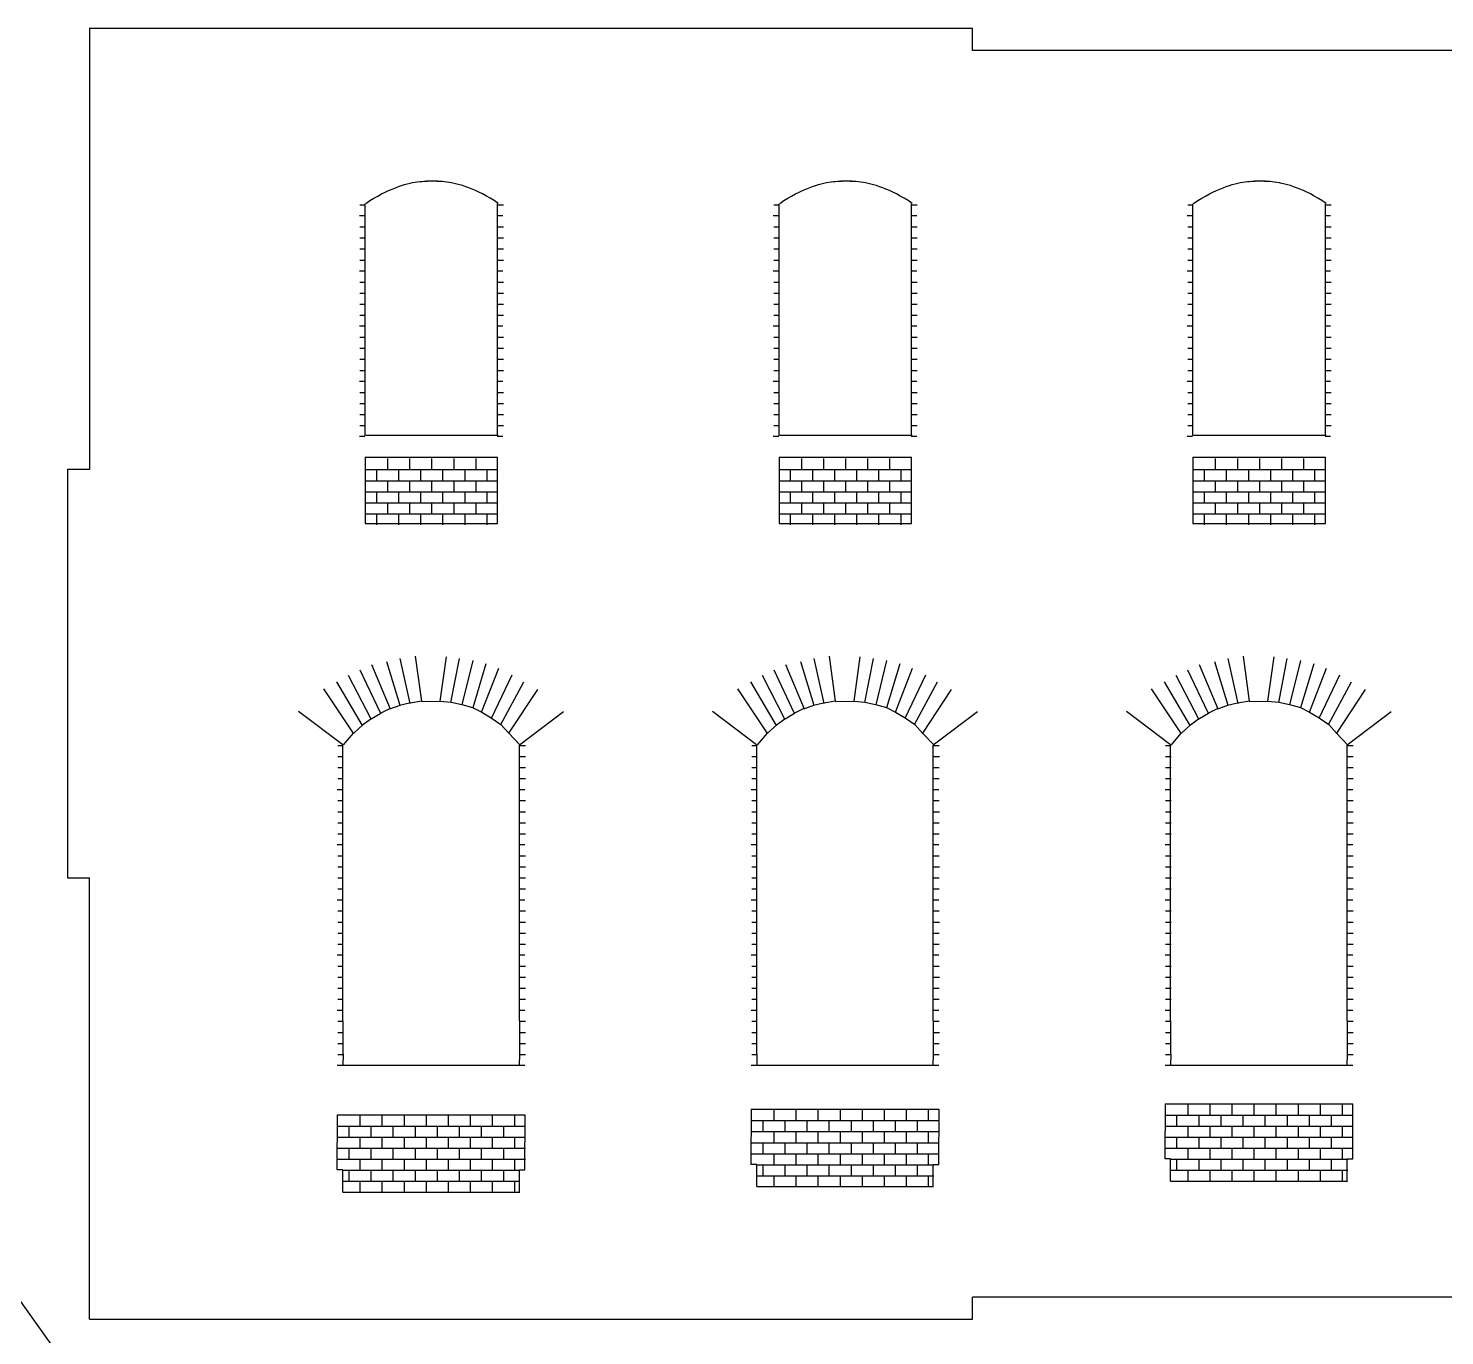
# Model space of a CAD drawing. Extents: x 12 to 496, y 6 to 296.
# Drawn here: x 137.5 to 265.8, y 124.5 to 243 of the extents above; entities that cross this region are included whole.
import ezdxf

# ---------------------------------------------------------------- set-up
doc = ezdxf.new("R2010")
doc.units = 0
doc.header["$MEASUREMENT"] = 0
doc.layers.add('OHNE_NAMEN', color=7, linetype='CONTINUOUS')

msp = doc.modelspace()

# ---------------------------------------------------------------- linework, layer by layer
at = {"layer": 'OHNE_NAMEN', "color": 5, "linetype": 'CONTINUOUS'}
for p, q in [((142.9999, 243), (223, 243)), ((143.0002, 243), (143.0002, 203)), ((223, 241.0001), (223, 243)), ((311.0001, 241.0001), (223, 241.0001)), ((142.9999, 203), (141, 203)), ((141, 203), (141, 165.9999)), ((93.4999, 188.5001), (139.9999, 122.9999)), ((141, 165.9999), (142.9999, 165.9999)), ((143.0002, 125.9999), (143.0002, 165.9999)), ((223, 125.9999), (223, 128.0001)), ((311.0001, 128.0001), (223, 128.0001)), ((142.9999, 125.9999), (223, 125.9999))]:
    msp.add_line(p, q, dxfattribs=at)
at = {"layer": 'OHNE_NAMEN', "color": 1, "linetype": 'CONTINUOUS'}
for p, q in [((174.5633, 229.1429), (173.5631, 229.1507)), ((212.0632, 229.1429), (211.0631, 229.1507)), ((249.5631, 229.1429), (248.563, 229.1507)), ((167.4513, 226.0251), (167.9515, 226.0251)), ((167.4999, 226.9998), (167.9998, 226.9998)), ((167.9808, 224.0915), (167.9808, 227.0915)), ((179.9512, 226.0251), (180.4515, 226.0251)), ((179.9805, 224.0915), (179.9805, 227.0915)), ((179.9999, 227.0002), (180.4998, 227.0002)), ((204.9516, 226.0251), (205.4518, 226.0251)), ((205.0002, 226.9998), (205.4997, 226.9998)), ((205.4807, 224.0915), (205.4807, 227.0915)), ((217.4515, 226.0251), (217.9517, 226.0251)), ((217.4804, 224.0915), (217.4804, 227.0915)), ((217.5002, 227.0002), (218.0001, 227.0002)), ((242.4514, 226.0247), (242.9517, 226.0247)), ((242.5001, 226.9998), (243, 226.9998)), ((242.9806, 224.0915), (242.9806, 227.0915)), ((254.9514, 226.0251), (255.4517, 226.0251)), ((254.9804, 224.0915), (254.9804, 227.0915)), ((255.0001, 226.9998), (255.5, 226.9998)), ((167.4999, 224.9999), (168.0002, 224.9999)), ((179.9999, 224.9999), (180.5001, 224.9999)), ((205.0002, 224.9999), (205.5001, 224.9999)), ((217.5002, 224.9999), (218.0001, 224.9999)), ((242.5001, 224.9999), (243, 224.9999)), ((255.0001, 224.9999), (255.5, 224.9999)), ((167.4999, 223.9998), (168.0002, 223.9998)), ((167.9804, 221.0915), (167.9804, 224.0915)), ((179.9809, 221.0915), (179.9809, 224.0915)), ((179.9999, 223.9998), (180.5001, 223.9998)), ((205.0002, 223.9998), (205.5005, 223.9998)), ((205.4807, 221.0915), (205.4807, 224.0915)), ((217.4808, 221.0915), (217.4808, 224.0915)), ((217.5002, 223.9998), (218.0004, 223.9998)), ((242.5001, 223.9998), (243.0004, 223.9998)), ((242.9806, 221.0915), (242.9806, 224.0915)), ((254.9807, 221.0915), (254.9807, 224.0915)), ((255.0001, 223.9998), (255.5004, 223.9998)), ((167.4999, 223), (167.9998, 223)), ((167.4999, 221.9999), (167.9998, 221.9999)), ((179.9999, 223), (180.4998, 223)), ((179.9999, 221.9999), (180.4998, 221.9999)), ((205.0002, 223), (205.4997, 223)), ((205.0002, 221.9999), (205.4997, 221.9999)), ((217.5002, 223), (218.0001, 223)), ((217.5002, 221.9999), (218.0001, 221.9999)), ((242.5001, 223), (243, 223)), ((242.5001, 221.9999), (243, 221.9999)), ((255.0001, 223), (255.5, 223)), ((255.0001, 221.9999), (255.5, 221.9999)), ((167.4513, 221.0248), (167.9515, 221.0248)), ((167.9808, 219.0916), (167.9808, 221.0915)), ((179.9512, 221.0248), (180.4515, 221.0248)), ((179.9805, 219.0916), (179.9805, 221.0915)), ((204.9516, 221.0248), (205.4518, 221.0248)), ((205.4807, 219.0916), (205.4807, 221.0915)), ((217.4515, 221.0248), (217.9517, 221.0248)), ((217.4804, 219.0916), (217.4804, 221.0915)), ((242.4514, 221.0248), (242.9517, 221.0248)), ((242.9806, 219.0916), (242.9806, 221.0915)), ((254.9514, 221.0248), (255.4517, 221.0248)), ((254.9804, 219.0916), (254.9804, 221.0915)), ((167.4999, 220), (168.0002, 220)), ((179.9999, 220), (180.5001, 220)), ((205.0002, 220), (205.5001, 220)), ((217.5002, 220), (218.0001, 220)), ((242.5001, 220), (243, 220)), ((255.0001, 220), (255.5, 220)), ((167.4999, 218.9999), (168.0002, 218.9999)), ((167.9804, 207.0915), (167.9804, 219.0916)), ((179.9809, 207.0915), (179.9809, 219.0916)), ((179.9999, 218.9999), (180.5001, 218.9999)), ((205.0002, 218.9999), (205.5005, 218.9999)), ((205.4807, 207.0915), (205.4807, 219.0916)), ((217.4808, 207.0915), (217.4808, 219.0916)), ((217.5002, 218.9999), (218.0004, 218.9999)), ((242.5001, 218.9999), (243.0004, 218.9999)), ((242.9806, 207.0915), (242.9806, 219.0916)), ((254.9807, 207.0915), (254.9807, 219.0916)), ((255.0001, 218.9999), (255.5004, 218.9999)), ((167.4999, 218.0001), (167.9998, 218.0001)), ((167.4999, 216.9999), (167.9998, 216.9999)), ((179.9999, 218.0001), (180.4998, 218.0001)), ((179.9999, 216.9999), (180.4998, 216.9999)), ((205.0002, 218.0001), (205.4997, 218.0001)), ((205.0002, 216.9999), (205.4997, 216.9999)), ((217.5002, 218.0001), (218.0001, 218.0001)), ((217.5002, 216.9999), (218.0001, 216.9999)), ((242.5001, 218.0001), (243, 218.0001)), ((242.5001, 216.9999), (243, 216.9999)), ((255.0001, 218.0001), (255.5, 218.0001)), ((255.0001, 216.9999), (255.5, 216.9999)), ((167.4513, 216.0249), (167.9515, 216.0249)), ((179.9512, 216.0249), (180.4515, 216.0249)), ((204.9516, 216.0249), (205.4518, 216.0249)), ((217.4515, 216.0249), (217.9517, 216.0249)), ((242.4514, 216.0249), (242.9517, 216.0249)), ((254.9514, 216.0249), (255.4517, 216.0249)), ((167.4999, 215.0001), (168.0002, 215.0001)), ((179.9999, 215.0001), (180.5001, 215.0001)), ((205.0002, 215.0001), (205.5001, 215.0001)), ((217.5002, 215.0001), (218.0001, 215.0001)), ((242.5001, 215.0001), (243, 215.0001)), ((255.0001, 215.0001), (255.5, 215.0001)), ((167.4999, 213.9999), (168.0002, 213.9999)), ((179.9999, 213.9999), (180.5001, 213.9999)), ((205.0002, 213.9999), (205.5005, 213.9999)), ((217.5002, 213.9999), (218.0004, 213.9999)), ((242.5001, 213.9999), (243.0004, 213.9999)), ((255.0001, 213.9999), (255.5004, 213.9999)), ((167.4999, 213.0002), (167.9998, 213.0002)), ((167.4999, 212), (167.9998, 212)), ((179.9999, 213.0002), (180.4998, 213.0002)), ((179.9999, 212), (180.4998, 212)), ((205.0002, 213.0002), (205.4997, 213.0002)), ((205.0002, 212), (205.4997, 212)), ((217.5002, 213.0002), (218.0001, 213.0002)), ((217.5002, 212), (218.0001, 212)), ((242.5001, 213.0002), (243, 213.0002)), ((242.5001, 212), (243, 212)), ((255.0001, 213.0002), (255.5, 213.0002)), ((255.0001, 212), (255.5, 212)), ((167.4513, 211.025), (167.9515, 211.025)), ((179.9512, 211.025), (180.4515, 211.025)), ((204.9516, 211.025), (205.4518, 211.025)), ((217.4515, 211.025), (217.9517, 211.025)), ((242.4514, 211.025), (242.9517, 211.025)), ((254.9514, 211.025), (255.4517, 211.025)), ((167.4999, 210.0001), (168.0002, 210.0001)), ((179.9999, 210.0001), (180.5001, 210.0001)), ((205.0002, 209.9998), (205.5001, 209.9998)), ((217.5002, 210.0001), (218.0001, 210.0001)), ((242.5001, 209.9998), (243, 209.9998)), ((255.0001, 209.9998), (255.5, 209.9998)), ((167.4999, 209), (168.0002, 209)), ((167.4999, 208.0002), (167.9998, 208.0002)), ((179.9999, 209), (180.5001, 209)), ((179.9999, 208.0002), (180.4998, 208.0002)), ((205.0002, 209), (205.5005, 209)), ((205.0002, 208.0002), (205.4997, 208.0002)), ((217.5002, 209), (218.0004, 209)), ((217.5002, 208.0002), (218.0001, 208.0002)), ((242.5001, 209), (243.0004, 209)), ((242.5001, 208.0002), (243, 208.0002)), ((255.0001, 209), (255.5004, 209)), ((255.0001, 208.0002), (255.5, 208.0002)), ((167.4999, 207.0001), (167.9998, 207.0001)), ((167.9808, 206.0914), (167.9808, 207.0915)), ((179.9805, 206.0914), (179.9805, 207.0915)), ((179.9999, 207.0001), (180.4998, 207.0001)), ((205.0002, 207.0001), (205.4997, 207.0001)), ((205.4807, 206.0914), (205.4807, 207.0915)), ((217.4804, 206.0914), (217.4804, 207.0915)), ((217.5002, 207.0001), (218.0001, 207.0001)), ((242.5001, 207.0001), (243, 207.0001)), ((242.9806, 206.0914), (242.9806, 207.0915)), ((254.9804, 206.0914), (254.9804, 207.0915)), ((255.0001, 207.0001), (255.5, 207.0001)), ((167.4513, 206.025), (167.9515, 206.025)), ((168.0422, 206.1323), (180.0422, 206.1323)), ((179.9512, 206.025), (180.4515, 206.025)), ((204.9516, 206.025), (205.4518, 206.025)), ((205.5421, 206.1323), (217.5422, 206.1323)), ((217.4515, 206.025), (217.9517, 206.025)), ((242.4514, 206.025), (242.9517, 206.025)), ((243.0424, 206.1323), (255.0421, 206.1323)), ((254.9514, 206.025), (255.4517, 206.025)), ((168.5188, 180.4222), (169.3891, 180.9401)), ((170.2357, 181.3394), (169.3891, 180.9401)), ((171.1057, 181.6216), (170.1888, 181.3041)), ((172.0113, 181.8333), (171.094, 181.6216)), ((173.1049, 182.0217), (172.0465, 181.8333)), ((173.0816, 181.9984), (174.7746, 182.0217)), ((174.7746, 182.0217), (175.7627, 181.9275)), ((175.7627, 181.9275), (176.7268, 181.7158)), ((176.7268, 181.7158), (177.7146, 181.434)), ((177.7146, 181.434), (178.5377, 181.0339)), ((178.5377, 181.0339), (179.408, 180.5164)), ((206.0187, 180.4222), (206.889, 180.9401)), ((207.7357, 181.3394), (206.889, 180.9401)), ((208.6056, 181.6216), (207.6887, 181.3041)), ((209.5115, 181.8333), (208.594, 181.6216)), ((210.6048, 182.0217), (209.5465, 181.8333)), ((210.5815, 181.9984), (212.2745, 182.0217)), ((212.2745, 182.0217), (213.2626, 181.9275)), ((213.2626, 181.9275), (214.2268, 181.7158)), ((214.2268, 181.7158), (215.2145, 181.434)), ((215.2145, 181.434), (216.0379, 181.0339)), ((216.0379, 181.0339), (216.9079, 180.5164)), ((243.519, 180.4222), (244.3893, 180.9401)), ((245.2359, 181.3394), (244.3893, 180.9401)), ((246.1059, 181.6216), (245.189, 181.3041)), ((247.0115, 181.8333), (246.0943, 181.6216)), ((248.1051, 182.0217), (247.0467, 181.8333)), ((248.0818, 181.9984), (249.7748, 182.0217)), ((249.7748, 182.0217), (250.7629, 181.9275)), ((250.7629, 181.9275), (251.7271, 181.7158)), ((251.7271, 181.7158), (252.7148, 181.434)), ((252.7148, 181.434), (253.5379, 181.0339)), ((253.5379, 181.0339), (254.4081, 180.5164)), ((166.9433, 179.1053), (167.7663, 179.8577)), ((167.7426, 179.8577), (168.4955, 180.4222)), ((179.408, 180.5164), (180.2783, 179.905)), ((180.2783, 179.905), (180.9838, 179.1286)), ((204.4432, 179.1053), (205.2662, 179.8577)), ((205.2426, 179.8577), (205.9954, 180.4222)), ((216.9079, 180.5164), (217.7782, 179.905)), ((217.7782, 179.905), (218.4837, 179.1286)), ((241.9434, 179.1053), (242.7665, 179.8577)), ((242.7429, 179.8577), (243.4957, 180.4222)), ((254.4081, 180.5164), (255.2785, 179.905)), ((255.2785, 179.905), (255.984, 179.1286)), ((166.0257, 178.0469), (166.9196, 179.1053)), ((180.9838, 179.1286), (181.9949, 178.0702)), ((203.5256, 178.0469), (204.4195, 179.1053)), ((218.4837, 179.1286), (219.4948, 178.0702)), ((241.0259, 178.0469), (241.9198, 179.1053)), ((255.984, 179.1286), (256.9951, 178.0702)), ((165.5001, 178), (165.9999, 178)), ((165.9516, 174.0249), (165.9516, 178.0251)), ((181.9518, 174.0249), (181.9518, 178.0251)), ((182.0002, 178), (182.5001, 178)), ((203, 178), (203.5002, 178)), ((203.4515, 174.0249), (203.4515, 178.0251)), ((219.4518, 174.0249), (219.4518, 178.0251)), ((219.5001, 178), (220, 178)), ((240.4999, 178), (241.0001, 178)), ((240.9515, 174.0249), (240.9515, 178.0251)), ((256.9517, 174.0249), (256.9517, 178.0251)), ((257, 178), (257.4999, 178)), ((165.5001, 176.9999), (166.0003, 176.9999)), ((165.5001, 176.0001), (165.9999, 176.0001)), ((182.0002, 176.9999), (182.5004, 176.9999)), ((182.0002, 176.0001), (182.5001, 176.0001)), ((203, 176.9999), (203.5002, 176.9999)), ((203, 176.0001), (203.4999, 176.0001)), ((219.5001, 176.9999), (220.0003, 176.9999)), ((219.5001, 176.0001), (220, 176.0001)), ((240.4999, 176.9999), (241.0001, 176.9999)), ((240.4999, 176.0001), (240.9998, 176.0001)), ((257, 176.9999), (257.5002, 176.9999)), ((257, 176.0001), (257.4999, 176.0001)), ((165.5001, 175), (165.9999, 175)), ((182.0002, 175), (182.5001, 175)), ((203, 175), (203.4999, 175)), ((219.5001, 175), (220, 175)), ((240.4999, 175), (240.9998, 175)), ((257, 175), (257.4999, 175)), ((165.4514, 174.0249), (165.9516, 174.0249)), ((165.9513, 167.0251), (165.9513, 174.0249)), ((181.9515, 174.0249), (182.4517, 174.0249)), ((181.9518, 167.0251), (181.9518, 174.0249)), ((202.9513, 174.0249), (203.4515, 174.0249)), ((203.4512, 167.0251), (203.4512, 174.0249)), ((219.4514, 174.0249), (219.9516, 174.0249)), ((219.4518, 167.0251), (219.4518, 174.0249)), ((240.4512, 174.0249), (240.9515, 174.0249)), ((240.9515, 167.0251), (240.9515, 174.0249)), ((256.9513, 174.0249), (257.4516, 174.0249)), ((256.9517, 167.0251), (256.9517, 174.0249)), ((165.5001, 173.0001), (165.9999, 173.0001)), ((165.5001, 172), (166.0003, 172)), ((182.0002, 173.0001), (182.5001, 173.0001)), ((182.0002, 172), (182.5004, 172)), ((203, 173.0001), (203.5002, 173.0001)), ((203, 172), (203.5002, 172)), ((219.5001, 173.0001), (220, 173.0001)), ((219.5001, 172), (220.0003, 172)), ((240.4999, 173.0001), (241.0001, 173.0001)), ((240.4999, 172), (241.0001, 172)), ((257, 173.0001), (257.4999, 173.0001)), ((257, 172), (257.5002, 172)), ((165.5001, 171.0002), (165.9999, 171.0002)), ((182.0002, 171.0002), (182.5001, 171.0002)), ((203, 171.0002), (203.4999, 171.0002)), ((219.5001, 171.0002), (220, 171.0002)), ((240.4999, 171.0002), (240.9998, 171.0002)), ((257, 171.0002), (257.4999, 171.0002)), ((165.5001, 170.0001), (165.9999, 170.0001)), ((182.0002, 170.0001), (182.5001, 170.0001)), ((203, 170.0001), (203.4999, 170.0001)), ((219.5001, 170.0001), (220, 170.0001)), ((240.4999, 170.0001), (240.9998, 170.0001)), ((257, 170.0001), (257.4999, 170.0001)), ((165.4514, 169.025), (165.9516, 169.025)), ((181.9515, 169.025), (182.4517, 169.025)), ((202.9513, 169.025), (203.4515, 169.025)), ((219.4514, 169.025), (219.9516, 169.025)), ((240.4512, 169.025), (240.9515, 169.025)), ((256.9513, 169.025), (257.4516, 169.025)), ((165.5001, 167.9998), (165.9999, 167.9998)), ((165.5001, 166.9997), (166.0003, 166.9997)), ((165.9516, 165.0252), (165.9516, 167.0251)), ((181.9518, 165.0252), (181.9518, 167.0251)), ((182.0002, 167.9998), (182.5001, 167.9998)), ((182.0002, 166.9997), (182.5004, 166.9997)), ((203, 167.9998), (203.5002, 167.9998)), ((203, 166.9997), (203.5002, 166.9997)), ((203.4515, 165.0252), (203.4515, 167.0251)), ((219.4518, 165.0252), (219.4518, 167.0251)), ((219.5001, 167.9998), (220, 167.9998)), ((219.5001, 166.9997), (220.0003, 166.9997)), ((240.4999, 167.9998), (241.0001, 167.9998)), ((240.4999, 166.9997), (241.0001, 166.9997)), ((240.9515, 165.0252), (240.9515, 167.0251)), ((256.9517, 165.0252), (256.9517, 167.0251)), ((257, 167.9998), (257.4999, 167.9998)), ((257, 166.9997), (257.5002, 166.9997)), ((165.5001, 165.9999), (165.9999, 165.9999)), ((182.0002, 165.9999), (182.5001, 165.9999)), ((203, 165.9999), (203.4999, 165.9999)), ((219.5001, 165.9999), (220, 165.9999)), ((240.4999, 165.9999), (240.9998, 165.9999)), ((257, 165.9999), (257.4999, 165.9999)), ((165.5001, 164.9998), (165.9999, 164.9998)), ((165.9513, 158.025), (165.9513, 165.0252)), ((181.9518, 158.025), (181.9518, 165.0252)), ((182.0002, 164.9998), (182.5001, 164.9998)), ((203, 164.9998), (203.4999, 164.9998)), ((203.4512, 158.025), (203.4512, 165.0252)), ((219.4518, 158.025), (219.4518, 165.0252)), ((219.5001, 164.9998), (220, 164.9998)), ((240.4999, 164.9998), (240.9998, 164.9998)), ((240.9515, 158.025), (240.9515, 165.0252)), ((256.9517, 158.025), (256.9517, 165.0252)), ((257, 164.9998), (257.4999, 164.9998)), ((165.4514, 164.0247), (165.9516, 164.0247)), ((165.5001, 162.9999), (165.9999, 162.9999)), ((181.9515, 164.0247), (182.4517, 164.0247)), ((182.0002, 162.9999), (182.5001, 162.9999)), ((202.9513, 164.0247), (203.4515, 164.0247)), ((203, 162.9999), (203.5002, 162.9999)), ((219.4514, 164.0247), (219.9516, 164.0247)), ((219.5001, 162.9999), (220, 162.9999)), ((240.4512, 164.0247), (240.9515, 164.0247)), ((240.4999, 162.9999), (241.0001, 162.9999)), ((256.9513, 164.0247), (257.4516, 164.0247)), ((257, 162.9999), (257.4999, 162.9999)), ((165.5001, 161.9998), (166.0003, 161.9998)), ((182.0002, 161.9998), (182.5004, 161.9998)), ((203, 161.9998), (203.5002, 161.9998)), ((219.5001, 161.9998), (220.0003, 161.9998)), ((240.4999, 161.9998), (241.0001, 161.9998)), ((257, 161.9998), (257.5002, 161.9998)), ((165.5001, 161), (165.9999, 161)), ((182.0002, 161), (182.5001, 161)), ((203, 161), (203.4999, 161)), ((219.5001, 161), (220, 161)), ((240.4999, 161), (240.9998, 161)), ((257, 161), (257.4999, 161)), ((165.5001, 159.9999), (165.9999, 159.9999)), ((182.0002, 159.9999), (182.5001, 159.9999)), ((203, 159.9999), (203.4999, 159.9999)), ((219.5001, 159.9999), (220, 159.9999)), ((240.4999, 159.9999), (240.9998, 159.9999)), ((257, 159.9999), (257.4999, 159.9999)), ((165.4514, 159.0248), (165.9516, 159.0248)), ((165.5001, 158), (165.9999, 158)), ((165.9516, 156.0251), (165.9516, 158.025)), ((181.9515, 159.0248), (182.4517, 159.0248)), ((181.9518, 156.0251), (181.9518, 158.025)), ((182.0002, 158), (182.5001, 158)), ((202.9513, 159.0248), (203.4515, 159.0248)), ((203, 158), (203.5002, 158)), ((203.4515, 156.0251), (203.4515, 158.025)), ((219.4514, 159.0248), (219.9516, 159.0248)), ((219.4518, 156.0251), (219.4518, 158.025)), ((219.5001, 158), (220, 158)), ((240.4512, 159.0248), (240.9515, 159.0248)), ((240.4999, 158), (241.0001, 158)), ((240.9515, 156.0251), (240.9515, 158.025)), ((256.9513, 159.0248), (257.4516, 159.0248)), ((256.9517, 156.0251), (256.9517, 158.025)), ((257, 158), (257.4999, 158)), ((165.5001, 156.9999), (166.0003, 156.9999)), ((182.0002, 156.9999), (182.5004, 156.9999)), ((203, 156.9999), (203.5002, 156.9999)), ((219.5001, 156.9999), (220.0003, 156.9999)), ((240.4999, 156.9999), (241.0001, 156.9999)), ((257, 156.9999), (257.5002, 156.9999)), ((165.5001, 156.0001), (165.9999, 156.0001)), ((165.9777, 150.0251), (165.9513, 156.0251)), ((181.9779, 150.0251), (181.9518, 156.0251)), ((182.0002, 156.0001), (182.5001, 156.0001)), ((203, 156.0001), (203.4999, 156.0001)), ((203.478, 150.0251), (203.4512, 156.0251)), ((219.4779, 150.0251), (219.4518, 156.0251)), ((219.5001, 156.0001), (220, 156.0001)), ((240.4999, 156.0001), (240.9998, 156.0001)), ((240.9779, 150.0251), (240.9515, 156.0251)), ((256.9778, 150.0251), (256.9517, 156.0251)), ((257, 156.0001), (257.4999, 156.0001)), ((165.4514, 154.0249), (165.9516, 154.0249)), ((165.5001, 155), (165.9999, 155)), ((181.9515, 154.0249), (182.4517, 154.0249)), ((182.0002, 155), (182.5001, 155)), ((202.9513, 154.0249), (203.4515, 154.0249)), ((203, 155), (203.4999, 155)), ((219.4514, 154.0249), (219.9516, 154.0249)), ((219.5001, 155), (220, 155)), ((240.4512, 154.0249), (240.9515, 154.0249)), ((240.4999, 155), (240.9998, 155)), ((256.9513, 154.0249), (257.4516, 154.0249)), ((257, 155), (257.4999, 155)), ((165.5001, 153.0001), (165.9999, 153.0001)), ((182.0002, 153.0001), (182.5001, 153.0001)), ((203, 153.0001), (203.5002, 153.0001)), ((219.5001, 153.0001), (220, 153.0001)), ((240.4999, 153.0001), (241.0001, 153.0001)), ((257, 153.0001), (257.4999, 153.0001)), ((165.5001, 151.9999), (166.0003, 151.9999)), ((182.0002, 151.9999), (182.5004, 151.9999)), ((203, 151.9999), (203.5002, 151.9999)), ((219.5001, 151.9999), (220.0003, 151.9999)), ((240.4999, 151.9999), (241.0001, 151.9999)), ((257, 151.9999), (257.5002, 151.9999)), ((165.5001, 151.0002), (165.9999, 151.0002)), ((182.0002, 151.0002), (182.5001, 151.0002)), ((203, 151.0002), (203.4999, 151.0002)), ((219.5001, 151.0002), (220, 151.0002)), ((240.4999, 151.0002), (240.9998, 151.0002)), ((257, 151.0002), (257.4999, 151.0002)), ((165.4514, 149.025), (165.9516, 149.025)), ((165.5001, 150), (165.9999, 150)), ((165.9777, 150.0251), (165.9516, 149.0253)), ((165.9516, 149.0253), (181.9515, 149.0253)), ((181.9515, 149.0253), (181.9779, 150.0251)), ((181.9515, 149.025), (182.4517, 149.025)), ((182.0002, 150), (182.5001, 150)), ((202.9513, 149.025), (203.4515, 149.025)), ((203, 150), (203.4999, 150)), ((203.4776, 150.0251), (203.4515, 149.0253)), ((203.4515, 149.0253), (219.4514, 149.0253)), ((219.4514, 149.0253), (219.4779, 150.0251)), ((219.4514, 149.025), (219.9516, 149.025)), ((219.5001, 150), (220, 150)), ((240.4512, 149.025), (240.9515, 149.025)), ((240.4999, 150), (240.9998, 150)), ((240.9776, 150.0251), (240.9515, 149.0253)), ((240.9515, 149.0253), (256.9513, 149.0253)), ((256.9513, 149.0253), (256.9778, 150.0251)), ((256.9513, 149.025), (257.4516, 149.025)), ((257, 150), (257.4999, 150))]:
    msp.add_line(p, q, dxfattribs=at)
at = {"layer": 'OHNE_NAMEN', "color": 7, "linetype": 'CONTINUOUS'}
for p, q in [((167.9801, 204.1214), (179.9802, 204.1214)), ((167.9801, 204.1214), (167.9801, 198.1214)), ((179.9802, 198.1214), (179.9802, 204.1214)), ((205.48, 204.1214), (217.4801, 204.1214)), ((205.48, 204.1214), (205.48, 198.1214)), ((217.4801, 198.1214), (217.4801, 204.1214)), ((242.9799, 204.1214), (254.98, 204.1214)), ((242.9799, 204.1214), (242.9799, 198.1214)), ((254.98, 198.1214), (254.98, 204.1214)), ((168.0002, 203), (180.0003, 203)), ((169, 203), (169, 201.9999)), ((170.0001, 204.0001), (170.0001, 203)), ((171.0002, 203), (171.0002, 201.9999)), ((172, 204.0001), (172, 203)), ((173.0001, 203), (173.0001, 201.9999)), ((174.0002, 204.0001), (174.0002, 203)), ((175, 203), (175, 201.9999)), ((176.0001, 204.0001), (176.0001, 203)), ((177.0002, 203), (177.0002, 201.9999)), ((178, 204.0001), (178, 203)), ((179.0001, 203), (179.0001, 201.9999)), ((205.5001, 203), (217.5002, 203)), ((206.5002, 203), (206.5002, 201.9999)), ((207.5, 204.0001), (207.5, 203)), ((208.5001, 203), (208.5001, 201.9999)), ((209.5003, 204.0001), (209.5003, 203)), ((210.5, 203), (210.5, 201.9999)), ((211.5002, 204.0001), (211.5002, 203)), ((212.5003, 203), (212.5003, 201.9999)), ((213.5001, 204.0001), (213.5001, 203)), ((214.5002, 203), (214.5002, 201.9999)), ((215.5, 204.0001), (215.5, 203)), ((216.5001, 203), (216.5001, 201.9999)), ((243, 203), (255.0001, 203)), ((244.0002, 203), (244.0002, 201.9999)), ((244.9999, 204.0001), (244.9999, 203)), ((246.0001, 203), (246.0001, 201.9999)), ((247.0002, 204.0001), (247.0002, 203)), ((247.9999, 203), (247.9999, 201.9999)), ((249.0001, 204.0001), (249.0001, 203)), ((250.0002, 203), (250.0002, 201.9999)), ((251, 204.0001), (251, 203)), ((252.0001, 203), (252.0001, 201.9999)), ((253.0002, 204.0001), (253.0002, 203)), ((254, 203), (254, 201.9999)), ((168.0002, 201.9999), (180.0003, 201.9999)), ((170.0001, 201.9999), (170.0001, 201.0001)), ((172, 201.9999), (172, 201.0001)), ((174.0002, 201.9999), (174.0002, 201.0001)), ((176.0001, 201.9999), (176.0001, 201.0001)), ((178, 201.9999), (178, 201.0001)), ((205.5001, 201.9999), (217.5002, 201.9999)), ((207.5, 201.9999), (207.5, 201.0001)), ((209.5003, 201.9999), (209.5003, 201.0001)), ((211.5002, 201.9999), (211.5002, 201.0001)), ((213.5001, 201.9999), (213.5001, 201.0001)), ((215.5, 201.9999), (215.5, 201.0001)), ((243, 201.9999), (255.0001, 201.9999)), ((244.9999, 201.9999), (244.9999, 201.0001)), ((247.0002, 201.9999), (247.0002, 201.0001)), ((249.0001, 201.9999), (249.0001, 201.0001)), ((251, 201.9999), (251, 201.0001)), ((253.0002, 201.9999), (253.0002, 201.0001)), ((168.0002, 201.0001), (180.0003, 201.0001)), ((169, 201.0001), (169, 200)), ((171.0002, 201.0001), (171.0002, 200)), ((173.0001, 201.0001), (173.0001, 200)), ((175, 201.0001), (175, 200)), ((177.0002, 201.0001), (177.0002, 200)), ((179.0001, 201.0001), (179.0001, 200)), ((205.5001, 201.0001), (217.5002, 201.0001)), ((206.5002, 201.0001), (206.5002, 200)), ((208.5001, 201.0001), (208.5001, 200)), ((210.5, 201.0001), (210.5, 200)), ((212.5003, 201.0001), (212.5003, 200)), ((214.5002, 201.0001), (214.5002, 200)), ((216.5001, 201.0001), (216.5001, 200)), ((243, 201.0001), (255.0001, 201.0001)), ((244.0002, 201.0001), (244.0002, 200)), ((246.0001, 201.0001), (246.0001, 200)), ((247.9999, 201.0001), (247.9999, 200)), ((250.0002, 201.0001), (250.0002, 200)), ((252.0001, 201.0001), (252.0001, 200)), ((254, 201.0001), (254, 200)), ((168.0002, 200), (180.0003, 200)), ((168.0002, 198.9998), (180.0003, 198.9998)), ((169, 198.9998), (169, 198.0001)), ((170.0001, 200), (170.0001, 198.9998)), ((171.0002, 198.9998), (171.0002, 198.0001)), ((172, 200), (172, 198.9998)), ((173.0001, 198.9998), (173.0001, 198.0001)), ((174.0002, 200), (174.0002, 198.9998)), ((175, 198.9998), (175, 198.0001)), ((176.0001, 200), (176.0001, 198.9998)), ((177.0002, 198.9998), (177.0002, 198.0001)), ((178, 200), (178, 198.9998)), ((179.0001, 198.9998), (179.0001, 198.0001)), ((205.5001, 200), (217.5002, 200)), ((205.5001, 198.9998), (217.5002, 198.9998)), ((206.5002, 198.9998), (206.5002, 198.0001)), ((207.5, 200), (207.5, 198.9998)), ((208.5001, 198.9998), (208.5001, 198.0001)), ((209.5003, 200), (209.5003, 198.9998)), ((210.5, 198.9998), (210.5, 198.0001)), ((211.5002, 200), (211.5002, 198.9998)), ((212.5003, 198.9998), (212.5003, 198.0001)), ((213.5001, 200), (213.5001, 198.9998)), ((214.5002, 198.9998), (214.5002, 198.0001)), ((215.5, 200), (215.5, 198.9998)), ((216.5001, 198.9998), (216.5001, 198.0001)), ((243, 200), (255.0001, 200)), ((243, 198.9998), (255.0001, 198.9998)), ((244.0002, 198.9998), (244.0002, 198.0001)), ((244.9999, 200), (244.9999, 198.9998)), ((246.0001, 198.9998), (246.0001, 198.0001)), ((247.0002, 200), (247.0002, 198.9998)), ((247.9999, 198.9998), (247.9999, 198.0001)), ((249.0001, 200), (249.0001, 198.9998)), ((250.0002, 198.9998), (250.0002, 198.0001)), ((251, 200), (251, 198.9998)), ((252.0001, 198.9998), (252.0001, 198.0001)), ((253.0002, 200), (253.0002, 198.9998)), ((254, 198.9998), (254, 198.0001)), ((167.9801, 198.1214), (179.9802, 198.1214)), ((205.48, 198.1214), (217.4801, 198.1214)), ((242.9799, 198.1214), (254.98, 198.1214)), ((173.0989, 182.0044), (172.5461, 186.098)), ((210.5988, 182.0044), (210.046, 186.098)), ((248.0991, 182.0044), (247.5463, 186.098)), ((169.3594, 180.9461), (167.525, 184.8266)), ((170.2767, 181.2989), (168.5833, 185.3205)), ((169.9239, 185.6031), (171.1233, 181.6516)), ((171.1233, 185.885), (172.0406, 181.7927)), ((174.7746, 182.0044), (175.3419, 186.0426)), ((175.7447, 181.8989), (176.5208, 185.885)), ((177.7203, 185.7086), (176.7325, 181.6869)), ((178.9197, 185.3911), (177.7203, 181.405)), ((178.5317, 181.017), (180.0839, 185.003)), ((206.8594, 180.9461), (205.0249, 184.8266)), ((207.7766, 181.2989), (206.0832, 185.3205)), ((207.4238, 185.6031), (208.6233, 181.6516)), ((208.6233, 185.885), (209.5405, 181.7927)), ((212.2745, 182.0044), (212.8418, 186.0426)), ((213.2446, 181.8989), (214.0207, 185.885)), ((215.2202, 185.7086), (214.2324, 181.6869)), ((216.4197, 185.3911), (215.2202, 181.405)), ((216.0316, 181.017), (217.5838, 185.003)), ((244.3596, 180.9461), (242.5252, 184.8266)), ((245.2769, 181.2989), (243.5835, 185.3205)), ((244.9241, 185.6031), (246.1235, 181.6516)), ((246.1235, 185.885), (247.0407, 181.7927)), ((249.7748, 182.0044), (250.342, 186.0426)), ((250.7449, 181.8989), (251.521, 185.885)), ((252.7205, 185.7086), (251.7327, 181.6869)), ((253.9199, 185.3911), (252.7205, 181.405)), ((253.5318, 181.017), (255.0841, 185.003)), ((167.7367, 179.8172), (165.4083, 183.7683)), ((168.5128, 180.3816), (166.4667, 184.3327)), ((179.4136, 180.4875), (181.2833, 184.4036)), ((180.2603, 179.8877), (182.3417, 183.7683)), ((205.2366, 179.8172), (202.9082, 183.7683)), ((206.0127, 180.3816), (203.9666, 184.3327)), ((216.9135, 180.4875), (218.7832, 184.4036)), ((217.7602, 179.8877), (219.8416, 183.7683)), ((242.7369, 179.8172), (240.4085, 183.7683)), ((243.513, 180.3816), (241.4669, 184.3327)), ((254.4138, 180.4875), (256.2835, 184.4036)), ((255.2605, 179.8877), (257.3419, 183.7683)), ((166.9489, 179.0682), (164.2308, 183.1453)), ((181.0011, 179.1116), (183.6113, 183.0624)), ((204.4488, 179.0682), (201.7307, 183.1453)), ((218.501, 179.1116), (221.1112, 183.0624)), ((241.9491, 179.0682), (239.231, 183.1453)), ((256.0013, 179.1116), (258.6115, 183.0624)), ((165.9488, 178.0685), (161.949, 181.0685)), ((181.949, 178.0685), (185.9488, 181.0685)), ((203.4487, 178.0685), (199.4489, 181.0685)), ((219.4489, 178.0685), (223.4487, 181.0685)), ((240.949, 178.0685), (236.9492, 181.0685)), ((256.9492, 178.0685), (260.949, 181.0685)), ((202.9513, 140.0253), (202.9777, 145.0252)), ((202.9513, 145.0252), (219.9513, 145.0252)), ((219.9513, 140.0253), (219.9778, 145.0252)), ((240.4512, 140.5251), (240.4777, 145.5251)), ((240.4512, 145.5251), (257.4512, 145.5251)), ((242.5001, 145.5), (242.5001, 144.4999)), ((244.5, 145.5), (244.5, 144.4999)), ((246.4999, 145.5), (246.4999, 144.4999)), ((248.5002, 145.5), (248.5002, 144.4999)), ((250.5001, 145.5), (250.5001, 144.4999)), ((252.5, 145.5), (252.5, 144.4999)), ((254.5002, 145.5), (254.5002, 144.4999)), ((256.5001, 145.5), (256.5001, 144.4999)), ((257.4512, 140.5251), (257.4777, 145.5251)), ((165.4514, 139.525), (165.4778, 144.5249)), ((165.4514, 144.5249), (182.4514, 144.5249)), ((167.4999, 144.4999), (167.4999, 143.5001)), ((169.5002, 144.4999), (169.5002, 143.5001)), ((171.5001, 144.4999), (171.5001, 143.5001)), ((173.5, 144.4999), (173.5, 143.5001)), ((175.5002, 144.4999), (175.5002, 143.5001)), ((177.5001, 144.4999), (177.5001, 143.5001)), ((179.5, 144.4999), (179.5, 143.5001)), ((181.5003, 144.4999), (181.5003, 143.5001)), ((182.4514, 139.525), (182.4778, 144.5249)), ((203, 144), (220, 144)), ((204.0001, 144), (204.0001, 142.9999)), ((205.0002, 145.0001), (205.0002, 144)), ((206, 144), (206, 142.9999)), ((207.0001, 145.0001), (207.0001, 144)), ((208.0002, 144), (208.0002, 142.9999)), ((209, 145.0001), (209, 144)), ((210.0001, 144), (210.0001, 142.9999)), ((211.0003, 145.0001), (211.0003, 144)), ((212, 144), (212, 142.9999)), ((213.0002, 145.0001), (213.0002, 144)), ((213.9999, 144), (213.9999, 142.9999)), ((215.0001, 145.0001), (215.0001, 144)), ((216.0002, 144), (216.0002, 142.9999)), ((216.9999, 145.0001), (216.9999, 144)), ((218.0001, 144), (218.0001, 142.9999)), ((219.0002, 145.0001), (219.0002, 144)), ((240.5002, 144.4999), (257.5002, 144.4999)), ((241.5, 144.4999), (241.5, 143.5001)), ((243.5003, 144.4999), (243.5003, 143.5001)), ((245.5002, 144.4999), (245.5002, 143.5001)), ((247.5001, 144.4999), (247.5001, 143.5001)), ((249.5, 144.4999), (249.5, 143.5001)), ((251.5002, 144.4999), (251.5002, 143.5001)), ((253.5001, 144.4999), (253.5001, 143.5001)), ((255.5, 144.4999), (255.5, 143.5001)), ((165.5001, 143.5001), (182.5001, 143.5001)), ((165.5001, 142.5), (182.5001, 142.5)), ((166.5002, 143.5001), (166.5002, 142.5)), ((167.4999, 142.5), (167.4999, 141.4999)), ((168.5001, 143.5001), (168.5001, 142.5)), ((169.5002, 142.5), (169.5002, 141.4999)), ((170.5, 143.5001), (170.5, 142.5)), ((171.5001, 142.5), (171.5001, 141.4999)), ((172.5002, 143.5001), (172.5002, 142.5)), ((173.5, 142.5), (173.5, 141.4999)), ((174.5001, 143.5001), (174.5001, 142.5)), ((175.5002, 142.5), (175.5002, 141.4999)), ((176.5, 143.5001), (176.5, 142.5)), ((177.5001, 142.5), (177.5001, 141.4999)), ((178.5003, 143.5001), (178.5003, 142.5)), ((179.5, 142.5), (179.5, 141.4999)), ((180.5001, 143.5001), (180.5001, 142.5)), ((181.5003, 142.5), (181.5003, 141.4999)), ((203, 142.9999), (220, 142.9999)), ((205.0002, 142.9999), (205.0002, 142.0001)), ((207.0001, 142.9999), (207.0001, 142.0001)), ((209, 142.9999), (209, 142.0001)), ((211.0003, 142.9999), (211.0003, 142.0001)), ((213.0002, 142.9999), (213.0002, 142.0001)), ((215.0001, 142.9999), (215.0001, 142.0001)), ((216.9999, 142.9999), (216.9999, 142.0001)), ((219.0002, 142.9999), (219.0002, 142.0001)), ((240.5002, 143.5001), (257.5002, 143.5001)), ((240.5002, 142.5), (257.5002, 142.5)), ((241.5, 142.5), (241.5, 141.4999)), ((242.5001, 143.5001), (242.5001, 142.5)), ((243.5003, 142.5), (243.5003, 141.4999)), ((244.5, 143.5001), (244.5, 142.5)), ((245.5002, 142.5), (245.5002, 141.4999)), ((246.4999, 143.5001), (246.4999, 142.5)), ((247.5001, 142.5), (247.5001, 141.4999)), ((248.5002, 143.5001), (248.5002, 142.5)), ((249.5, 142.5), (249.5, 141.4999)), ((250.5001, 143.5001), (250.5001, 142.5)), ((251.5002, 142.5), (251.5002, 141.4999)), ((252.5, 143.5001), (252.5, 142.5)), ((253.5001, 142.5), (253.5001, 141.4999)), ((254.5002, 143.5001), (254.5002, 142.5)), ((255.5, 142.5), (255.5, 141.4999)), ((256.5001, 143.5001), (256.5001, 142.5)), ((165.5001, 141.4999), (182.5001, 141.4999)), ((166.5002, 141.4999), (166.5002, 140.5001)), ((168.5001, 141.4999), (168.5001, 140.5001)), ((170.5, 141.4999), (170.5, 140.5001)), ((172.5002, 141.4999), (172.5002, 140.5001)), ((174.5001, 141.4999), (174.5001, 140.5001)), ((176.5, 141.4999), (176.5, 140.5001)), ((178.5003, 141.4999), (178.5003, 140.5001)), ((180.5001, 141.4999), (180.5001, 140.5001)), ((203, 142.0001), (220, 142.0001)), ((204.0001, 142.0001), (204.0001, 141)), ((206, 142.0001), (206, 141)), ((208.0002, 142.0001), (208.0002, 141)), ((210.0001, 142.0001), (210.0001, 141)), ((212, 142.0001), (212, 141)), ((213.9999, 142.0001), (213.9999, 141)), ((216.0002, 142.0001), (216.0002, 141)), ((218.0001, 142.0001), (218.0001, 141)), ((240.5002, 141.4999), (257.5002, 141.4999)), ((242.5001, 141.4999), (242.5001, 140.5001)), ((244.5, 141.4999), (244.5, 140.5001)), ((246.4999, 141.4999), (246.4999, 140.5001)), ((248.5002, 141.4999), (248.5002, 140.5001)), ((250.5001, 141.4999), (250.5001, 140.5001)), ((252.5, 141.4999), (252.5, 140.5001)), ((254.5002, 141.4999), (254.5002, 140.5001)), ((256.5001, 141.4999), (256.5001, 140.5001)), ((165.5001, 140.5001), (182.5001, 140.5001)), ((167.4999, 140.5001), (167.4999, 139.5)), ((169.5002, 140.5001), (169.5002, 139.5)), ((171.5001, 140.5001), (171.5001, 139.5)), ((173.5, 140.5001), (173.5, 139.5)), ((175.5002, 140.5001), (175.5002, 139.5)), ((177.5001, 140.5001), (177.5001, 139.5)), ((179.5, 140.5001), (179.5, 139.5)), ((181.5003, 140.5001), (181.5003, 139.5)), ((203.4515, 140.0253), (202.9513, 140.0253)), ((203, 141), (220, 141)), ((203.4515, 138.025), (203.4515, 140.0253)), ((203.5002, 139.9999), (219.5001, 139.9999)), ((204.0001, 139.9999), (204.0001, 139.0001)), ((205.0002, 141), (205.0002, 139.9999)), ((206, 139.9999), (206, 139.0001)), ((207.0001, 141), (207.0001, 139.9999)), ((208.0002, 139.9999), (208.0002, 139.0001)), ((209, 141), (209, 139.9999)), ((210.0001, 139.9999), (210.0001, 139.0001)), ((211.0003, 141), (211.0003, 139.9999)), ((212, 139.9999), (212, 139.0001)), ((213.0002, 141), (213.0002, 139.9999)), ((213.9999, 139.9999), (213.9999, 139.0001)), ((215.0001, 141), (215.0001, 139.9999)), ((216.0002, 139.9999), (216.0002, 139.0001)), ((216.9999, 141), (216.9999, 139.9999)), ((218.0001, 139.9999), (218.0001, 139.0001)), ((219.0002, 141), (219.0002, 139.9999)), ((219.4514, 138.025), (219.4514, 140.0253)), ((219.4514, 140.0253), (219.9513, 140.0253)), ((240.9515, 140.5251), (240.4512, 140.5251)), ((240.9515, 138.5249), (240.9515, 140.5251)), ((241.0001, 140.5001), (257, 140.5001)), ((241.5, 140.5001), (241.5, 139.5)), ((243.5003, 140.5001), (243.5003, 139.5)), ((245.5002, 140.5001), (245.5002, 139.5)), ((247.5001, 140.5001), (247.5001, 139.5)), ((249.5, 140.5001), (249.5, 139.5)), ((251.5002, 140.5001), (251.5002, 139.5)), ((253.5001, 140.5001), (253.5001, 139.5)), ((255.5, 140.5001), (255.5, 139.5)), ((256.9513, 138.5249), (256.9513, 140.5251)), ((256.9513, 140.5251), (257.4512, 140.5251)), ((165.9516, 139.525), (165.4514, 139.525)), ((165.9516, 137.5248), (165.9516, 139.525)), ((166.0003, 139.5), (182.0002, 139.5)), ((166.5002, 139.5), (166.5002, 138.4999)), ((168.5001, 139.5), (168.5001, 138.4999)), ((170.5, 139.5), (170.5, 138.4999)), ((172.5002, 139.5), (172.5002, 138.4999)), ((174.5001, 139.5), (174.5001, 138.4999)), ((176.5, 139.5), (176.5, 138.4999)), ((178.5003, 139.5), (178.5003, 138.4999)), ((180.5001, 139.5), (180.5001, 138.4999)), ((181.9515, 137.5248), (181.9515, 139.525)), ((181.9515, 139.525), (182.4514, 139.525)), ((203.5002, 139.0001), (219.5001, 139.0001)), ((205.0002, 139.0001), (205.0002, 138)), ((207.0001, 139.0001), (207.0001, 138)), ((209, 139.0001), (209, 138)), ((211.0003, 139.0001), (211.0003, 138)), ((213.0002, 139.0001), (213.0002, 138)), ((215.0001, 139.0001), (215.0001, 138)), ((216.9999, 139.0001), (216.9999, 138)), ((219.0002, 139.0001), (219.0002, 138)), ((241.0001, 139.5), (257, 139.5)), ((242.5001, 139.5), (242.5001, 138.4999)), ((244.5, 139.5), (244.5, 138.4999)), ((246.4999, 139.5), (246.4999, 138.4999)), ((248.5002, 139.5), (248.5002, 138.4999)), ((250.5001, 139.5), (250.5001, 138.4999)), ((252.5, 139.5), (252.5, 138.4999)), ((254.5002, 139.5), (254.5002, 138.4999)), ((256.5001, 139.5), (256.5001, 138.4999)), ((165.9516, 137.5248), (181.9515, 137.5248)), ((165.9777, 137.5248), (181.9779, 137.5248)), ((166.0003, 138.4999), (182.0002, 138.4999)), ((167.4999, 138.4999), (167.4999, 137.5001)), ((169.5002, 138.4999), (169.5002, 137.5001)), ((171.5001, 138.4999), (171.5001, 137.5001)), ((173.5, 138.4999), (173.5, 137.5001)), ((175.5002, 138.4999), (175.5002, 137.5001)), ((177.5001, 138.4999), (177.5001, 137.5001)), ((179.5, 138.4999), (179.5, 137.5001)), ((181.5003, 138.4999), (181.5003, 137.5001)), ((203.4515, 138.025), (219.4514, 138.025)), ((203.4776, 138.025), (219.4779, 138.025)), ((240.9515, 138.5249), (256.9513, 138.5249)), ((240.9776, 138.5249), (256.9778, 138.5249))]:
    msp.add_line(p, q, dxfattribs=at)
for points in [[(170.1052, 228.2941), (170.4181, 228.4363)], [(170.4181, 228.4363), (170.7152, 228.5552)], [(170.7152, 228.5552), (170.9967, 228.655)], [(170.9967, 228.655), (171.2778, 228.7545)], [(171.2778, 228.7545), (171.5438, 228.835)], [(171.5438, 228.835), (171.794, 228.8995)], [(171.794, 228.8995), (172.0441, 228.9641)], [(172.0441, 228.9641), (172.2787, 229.0131)], [(172.2787, 229.0131), (172.4977, 229.0501)], [(172.4977, 229.0501), (172.7168, 229.0875)], [(172.7168, 229.0875), (172.92, 229.1126)], [(172.92, 229.1126), (173.1077, 229.1299)], [(173.1077, 229.1299), (173.2954, 229.1472)], [(173.2954, 229.1472), (173.4675, 229.1563)], [(173.4675, 229.1563), (173.6238, 229.1613)], [(173.6238, 229.1613), (173.7801, 229.1659)], [(173.7801, 229.1659), (173.9209, 229.1666)], [(173.9209, 229.1666), (174.0457, 229.1666)], [(174.1671, 229.1323), (174.0422, 229.1323)], [(174.3079, 229.1323), (174.1671, 229.1323)], [(174.4641, 229.1284), (174.3079, 229.1323)], [(174.6204, 229.1246), (174.4641, 229.1284)], [(174.7922, 229.1168), (174.6204, 229.1246)], [(174.9799, 229.1013), (174.7922, 229.1168)], [(175.1672, 229.0854), (174.9799, 229.1013)], [(175.3704, 229.0621), (175.1672, 229.0854)], [(175.5891, 229.0269), (175.3704, 229.0621)], [(175.8079, 228.9919), (175.5891, 229.0269)], [(176.0421, 228.945), (175.8079, 228.9919)], [(176.2922, 228.8826), (176.0421, 228.945)], [(176.5423, 228.8201), (176.2922, 228.8826)], [(176.808, 228.7418), (176.5423, 228.8201)], [(177.0891, 228.6441), (176.808, 228.7418)], [(177.3703, 228.5464), (177.0891, 228.6441)], [(177.6673, 228.4293), (177.3703, 228.5464)], [(177.9796, 228.2885), (177.6673, 228.4293)], [(207.6051, 228.2941), (207.9181, 228.4363)], [(207.9181, 228.4363), (208.2151, 228.5552)], [(208.2151, 228.5552), (208.4966, 228.655)], [(208.4966, 228.655), (208.7778, 228.7545)], [(208.7778, 228.7545), (209.0438, 228.835)], [(209.0438, 228.835), (209.2939, 228.8995)], [(209.2939, 228.8995), (209.544, 228.9641)], [(209.544, 228.9641), (209.7786, 229.0131)], [(209.7786, 229.0131), (209.9977, 229.0501)], [(209.9977, 229.0501), (210.2168, 229.0875)], [(210.2168, 229.0875), (210.4199, 229.1126)], [(210.4199, 229.1126), (210.6076, 229.1299)], [(210.6076, 229.1299), (210.7953, 229.1472)], [(210.7953, 229.1472), (210.9675, 229.1563)], [(210.9675, 229.1563), (211.1237, 229.1613)], [(211.1237, 229.1613), (211.28, 229.1659)], [(211.28, 229.1659), (211.4208, 229.1666)], [(211.4208, 229.1666), (211.5457, 229.1666)], [(211.667, 229.1323), (211.5421, 229.1323)], [(211.8078, 229.1323), (211.667, 229.1323)], [(211.9641, 229.1284), (211.8078, 229.1323)], [(212.1203, 229.1246), (211.9641, 229.1284)], [(212.2921, 229.1168), (212.1203, 229.1246)], [(212.4798, 229.1013), (212.2921, 229.1168)], [(212.6671, 229.0854), (212.4798, 229.1013)], [(212.8703, 229.0621), (212.6671, 229.0854)], [(213.0891, 229.0269), (212.8703, 229.0621)], [(213.3078, 228.9919), (213.0891, 229.0269)], [(213.542, 228.945), (213.3078, 228.9919)], [(213.7922, 228.8826), (213.542, 228.945)], [(214.0423, 228.8201), (213.7922, 228.8826)], [(214.3079, 228.7418), (214.0423, 228.8201)], [(214.5891, 228.6441), (214.3079, 228.7418)], [(214.8702, 228.5464), (214.5891, 228.6441)], [(215.1673, 228.4293), (214.8702, 228.5464)], [(215.4795, 228.2885), (215.1673, 228.4293)], [(245.1051, 228.2941), (245.418, 228.4363)], [(245.418, 228.4363), (245.715, 228.5552)], [(245.715, 228.5552), (245.9965, 228.655)], [(245.9965, 228.655), (246.2777, 228.7545)], [(246.2777, 228.7545), (246.5437, 228.835)], [(246.5437, 228.835), (246.7938, 228.8995)], [(246.7938, 228.8995), (247.0439, 228.9641)], [(247.0439, 228.9641), (247.2785, 229.0131)], [(247.2785, 229.0131), (247.4976, 229.0501)], [(247.4976, 229.0501), (247.7167, 229.0875)], [(247.7167, 229.0875), (247.9199, 229.1126)], [(247.9199, 229.1126), (248.1076, 229.1299)], [(248.1076, 229.1299), (248.2952, 229.1472)], [(248.2952, 229.1472), (248.4674, 229.1563)], [(248.4674, 229.1563), (248.6237, 229.1613)], [(248.6237, 229.1613), (248.7799, 229.1659)], [(248.7799, 229.1659), (248.9207, 229.1666)], [(248.9207, 229.1666), (249.0456, 229.1666)], [(249.1669, 229.1323), (249.042, 229.1323)], [(249.3077, 229.1323), (249.1669, 229.1323)], [(249.464, 229.1284), (249.3077, 229.1323)], [(249.6203, 229.1246), (249.464, 229.1284)], [(249.7921, 229.1168), (249.6203, 229.1246)], [(249.9797, 229.1013), (249.7921, 229.1168)], [(250.1671, 229.0854), (249.9797, 229.1013)], [(250.3703, 229.0621), (250.1671, 229.0854)], [(250.589, 229.0269), (250.3703, 229.0621)], [(250.8077, 228.9919), (250.589, 229.0269)], [(251.0419, 228.945), (250.8077, 228.9919)], [(251.2921, 228.8826), (251.0419, 228.945)], [(251.5422, 228.8201), (251.2921, 228.8826)], [(251.8078, 228.7418), (251.5422, 228.8201)], [(252.089, 228.6441), (251.8078, 228.7418)], [(252.3702, 228.5464), (252.089, 228.6441)], [(252.6672, 228.4293), (252.3702, 228.5464)], [(252.9794, 228.2885), (252.6672, 228.4293)], [(168.0422, 227.1324), (168.4172, 227.3826)], [(168.4172, 227.3826), (168.7767, 227.6016)], [(168.7767, 227.6016), (169.1206, 227.7939)], [(169.1206, 227.7939), (169.4646, 227.9865)], [(169.4646, 227.9865), (169.7926, 228.1516)], [(169.7926, 228.1516), (170.1052, 228.2941)], [(178.2921, 228.1481), (177.9796, 228.2885)], [(178.6206, 227.984), (178.2921, 228.1481)], [(178.9642, 227.7925), (178.6206, 227.984)], [(179.3078, 227.6013), (178.9642, 227.7925)], [(179.6672, 227.3826), (179.3078, 227.6013)], [(180.0422, 227.1324), (179.6672, 227.3826)], [(205.5421, 227.1324), (205.9171, 227.3826)], [(205.9171, 227.3826), (206.2766, 227.6016)], [(206.2766, 227.6016), (206.6205, 227.7939)], [(206.6205, 227.7939), (206.9645, 227.9865)], [(206.9645, 227.9865), (207.2926, 228.1516)], [(207.2926, 228.1516), (207.6051, 228.2941)], [(215.792, 228.1481), (215.4795, 228.2885)], [(216.1205, 227.984), (215.792, 228.1481)], [(216.4641, 227.7925), (216.1205, 227.984)], [(216.8077, 227.6013), (216.4641, 227.7925)], [(217.1672, 227.3826), (216.8077, 227.6013)], [(217.5422, 227.1324), (217.1672, 227.3826)], [(243.042, 227.1324), (243.417, 227.3826)], [(243.417, 227.3826), (243.7765, 227.6016)], [(243.7765, 227.6016), (244.1204, 227.7939)], [(244.1204, 227.7939), (244.4644, 227.9865)], [(244.4644, 227.9865), (244.7925, 228.1516)], [(244.7925, 228.1516), (245.1051, 228.2941)], [(253.292, 228.1481), (252.9794, 228.2885)], [(253.6204, 227.984), (253.292, 228.1481)], [(253.964, 227.7925), (253.6204, 227.984)], [(254.3076, 227.6013), (253.964, 227.7925)], [(254.6671, 227.3826), (254.3076, 227.6013)], [(255.0421, 227.1324), (254.6671, 227.3826)]]:
    msp.add_lwpolyline(points, dxfattribs=at)

doc.saveas('drawing.dxf')
